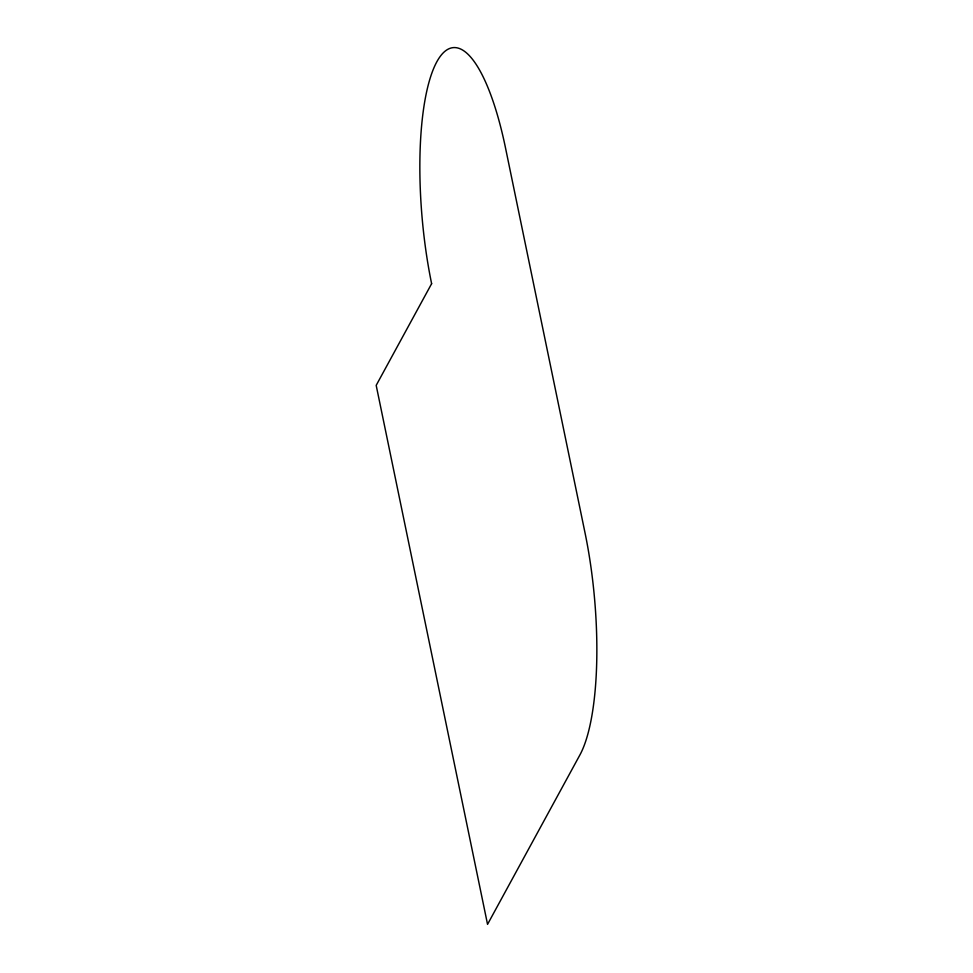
<?xml version="1.0" encoding="UTF-8"?>
<svg xmlns="http://www.w3.org/2000/svg" width="973" height="973" viewBox="0 0 973 973"><rect width="100%" height="100%" fill="white"/><g stroke="black" fill="none" stroke-linecap="round" stroke-linejoin="round"><path stroke-width="1.46" d="M431.623 283.69L376.186 385.369L487.546 924.35L579.932 754.89A168.901 46.461 84.8 0 0 585.077 533.107L505.546 148.115A168.901 46.461 84.8 0 0 436.768 61.907A168.901 46.461 84.8 0 0 431.623 283.69"/></g></svg>
